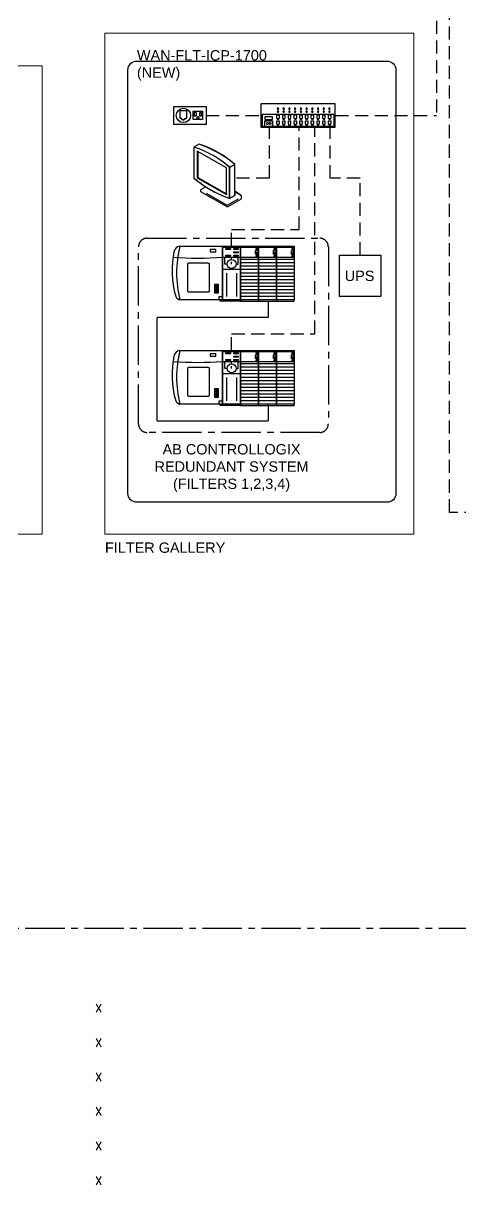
# Paper-space layout 'Sample Network Drawing - A1 Sheet' of a CAD drawing. Extents: x 49 to 806, y 22 to 564.
# Drawn here: x 431.1 to 536.9, y 22.7 to 303.5 of the extents above; entities that cross this region are included whole.
import ezdxf
from ezdxf.enums import TextEntityAlignment as Align

# ---------------------------------------------------------------- set-up
doc = ezdxf.new("R2010")
doc.units = 0
doc.linetypes.add('CENTER2', pattern=[28.575, 19.05, -3.175, 3.175, -3.175])
doc.linetypes.add('HIDDEN2', pattern=[4.7625, 3.175, -1.5875])
doc.layers.add('BOR-A1', color=7, linetype='Continuous')
for name, color, linetype, lineweight in [('G-ANNO-SYMB', 1, 'Continuous', 13), ('N-ANNO-TEXT', 2, 'Continuous', 18), ('N-CONT-PANL', 3, 'Continuous', 25), ('N-EQPM', 4, 'Continuous', 25), ('N-ETH-FBR', 4, 'SOFTWARE', 25), ('N-MISC', 3, 'CENTER2', 25), ('N-SGNL-ELEC', 4, 'HIDDEN2', 25)]:
    doc.layers.add(name, color=color, linetype=linetype, lineweight=lineweight)
doc.styles.add('_CGS_2-5_NOTES', font='arial.ttf', dxfattribs={"height": 2.5})
doc.styles.get("Standard").update_dxf_attribs({"font": 'arial.ttf'})
doc.styles.add('STD2-0', font='simplex.shx', dxfattribs={"height": 2})
doc.styles.add('STD3-5', font='simplex.shx', dxfattribs={"height": 3.5})
doc.styles.add('STD4-5', font='simplex.shx', dxfattribs={"height": 4.5})
doc.styles.add('STD5-5', font='SIMPLEX')
doc.linetypes.add('SOFTWARE', pattern='A,8.5,1.75,["o",Standard,S=2.5,R=0,X=0,Y=-0.7969],-1.5485', length=11.7985)

# ---------------------------------------------------------------- blocks, each defined once
blk = doc.blocks.new('CGS A1 TITLE ATT')
at = {"layer": 'BOR-A1', "color": 1}
for tag, p, height, style in [('DATE', (448.47, 64.4), 2, 'STD2-0'), ('DRAWN', (448.47, 56.08), 2, 'STD2-0'), ('DESIGNER', (448.47, 47.76), 2, 'STD2-0'), ('FILE', (783.85, 42.55), 3.5, 'STD3-5'), ('CHECKED', (448.47, 39.44), 2, 'STD2-0'), ('AD909', (787.49, 32), 5.5, 'STD5-5'), ('ENGINEER', (448.47, 31.12), 2, 'STD2-0'), ('APPROVED', (448.47, 22.72), 2, 'STD2-0')]:
    blk.add_attdef(tag, p, '', height=height, dxfattribs=dict(at, style=style))
at = {"layer": 'BOR-A1', "color": 1, "style": 'STD2-0', "flags": 4}
blk.add_attdef('SCALE', (773.37, 64), '', height=2, dxfattribs=at)
at = {"layer": 'BOR-A1', "color": 1, "style": 'STD4-5'}
for tag, p in [('TITLE-1', (691.59, 44.75)), ('TITLE-2', (691.59, 38.25)), ('TITLE-3', (691.59, 31.75)), ('TITLE-4', (691.59, 25.25))]:
    blk.add_attdef(tag, text='', height=4.5, dxfattribs=at).set_placement(p, align=Align.MIDDLE_CENTER)
at = {"layer": 'BOR-A1', "color": 1, "style": 'STD5-5'}
blk.add_attdef('999', text='', height=5.5, dxfattribs=at).set_placement((800.49, 22.5), align=Align.RIGHT)

psp = doc.layouts.new('Sample Network Drawing - A1 Sheet')

# ---------------------------------------------------------------- linework, layer by layer
at = {"layer": 'G-ANNO-SYMB', "ltscale": 10}
for points in [[(450.82, 301.07), (525.51, 301.07), (525.51, 179.97), (450.82, 179.97)], [(360.09, 293.19), (435.61, 293.19), (435.61, 179.97), (360.09, 179.97)]]:
    psp.add_lwpolyline(points, close=True, dxfattribs=at)
at = {"layer": 'N-CONT-PANL', "ltscale": 10}
psp.add_lwpolyline([(458.56, 294.34), (519.04, 294.34, -0.414214), (521.22, 292.16), (521.22, 189.86, -0.414214), (519.04, 187.67), (458.56, 187.67, -0.414214), (456.37, 189.86), (456.37, 292.16, -0.414214)], format="xyb", close=True, dxfattribs=at)
at = {"layer": 'N-EQPM'}
for p, q in [((473.1, 280.4), (473.1, 280.78)), ((473.5, 280.78), (473.5, 280.4)), ((473.5, 280.4), (473.1, 280.4)), ((479.28, 249.33), (483.62, 249.33)), ((483.62, 249.33), (487.96, 249.33)), ((487.4, 249.09), (487.43, 249.08)), ((487.63, 249.01), (487.63, 249.01)), ((487.96, 249.33), (492.29, 249.33)), ((491.74, 249.09), (491.77, 249.08)), ((491.97, 249.01), (491.97, 249.01)), ((492.29, 249.33), (496.63, 249.33)), ((496.08, 249.09), (496.11, 249.08)), ((496.31, 249.01), (496.31, 249.01)), ((479.28, 246.89), (483.62, 246.89)), ((479.82, 245.26), (479.82, 246.89)), ((480.36, 245.26), (479.82, 245.26)), ((481.45, 246.35), (481.45, 246.89)), ((481.45, 245.26), (481.45, 245.81)), ((482.53, 245.26), (483.07, 245.26)), ((483.07, 245.26), (483.07, 246.89)), ((483.62, 246.89), (487.96, 246.89)), ((487.96, 246.35), (483.62, 246.35)), ((487.96, 245.53), (483.62, 245.53)), ((487.96, 244.72), (483.62, 244.72)), ((487.96, 246.89), (492.29, 246.89)), ((492.29, 246.35), (487.96, 246.35)), ((492.29, 245.53), (487.96, 245.53)), ((492.29, 244.72), (487.96, 244.72)), ((492.29, 246.89), (496.63, 246.89)), ((496.63, 246.35), (492.29, 246.35)), ((496.63, 245.53), (492.29, 245.53)), ((496.63, 244.72), (492.29, 244.72)), ((483.62, 243.91), (479.28, 243.91)), ((480.23, 243.09), (480.23, 237.4)), ((482.67, 243.09), (482.67, 237.4)), ((487.96, 243.91), (483.62, 243.91)), ((487.96, 243.09), (483.62, 243.09)), ((487.96, 242.28), (483.62, 242.28)), ((487.96, 241.47), (483.62, 241.47)), ((492.29, 243.91), (487.96, 243.91)), ((492.29, 243.09), (487.96, 243.09)), ((492.29, 242.28), (487.96, 242.28)), ((492.29, 241.47), (487.96, 241.47)), ((496.63, 243.91), (492.29, 243.91)), ((496.63, 243.09), (492.29, 243.09)), ((496.63, 242.28), (492.29, 242.28)), ((496.63, 241.47), (492.29, 241.47)), ((477.38, 240.11), (478.19, 240.11)), ((478.19, 239.57), (477.38, 239.57)), ((478.19, 239.03), (477.38, 239.03)), ((487.96, 240.65), (483.62, 240.65)), ((487.96, 239.84), (483.62, 239.84)), ((487.96, 239.03), (483.62, 239.03)), ((492.29, 240.65), (487.96, 240.65)), ((492.29, 239.84), (487.96, 239.84)), ((492.29, 239.03), (487.96, 239.03)), ((496.63, 240.65), (492.29, 240.65)), ((496.63, 239.84), (492.29, 239.84)), ((496.63, 239.03), (492.29, 239.03)), ((478.19, 238.48), (477.38, 238.48)), ((483.62, 236.58), (479.28, 236.58)), ((487.96, 238.21), (483.62, 238.21)), ((487.96, 237.4), (483.62, 237.4)), ((487.96, 236.58), (483.62, 236.58)), ((492.29, 238.21), (487.96, 238.21)), ((492.29, 237.4), (487.96, 237.4)), ((492.29, 236.58), (487.96, 236.58)), ((496.63, 238.21), (492.29, 238.21)), ((496.63, 237.4), (492.29, 237.4)), ((496.63, 236.58), (492.29, 236.58)), ((479.28, 224.12), (483.62, 224.12)), ((483.62, 224.12), (487.96, 224.12)), ((487.4, 223.88), (487.43, 223.87)), ((487.63, 223.79), (487.63, 223.8)), ((487.96, 224.12), (492.29, 224.12)), ((491.74, 223.88), (491.77, 223.87)), ((491.97, 223.79), (491.97, 223.8)), ((492.29, 224.12), (496.63, 224.12)), ((496.08, 223.88), (496.11, 223.87)), ((496.31, 223.79), (496.31, 223.8)), ((479.28, 221.68), (483.62, 221.68)), ((479.82, 220.05), (479.82, 221.68)), ((480.36, 220.05), (479.82, 220.05)), ((481.45, 221.13), (481.45, 221.68)), ((481.45, 220.05), (481.45, 220.59)), ((482.53, 220.05), (483.07, 220.05)), ((483.07, 220.05), (483.07, 221.68)), ((483.62, 221.68), (487.96, 221.68)), ((487.96, 221.13), (483.62, 221.13)), ((487.96, 220.32), (483.62, 220.32)), ((487.96, 219.51), (483.62, 219.51)), ((487.96, 221.68), (492.29, 221.68)), ((492.29, 221.13), (487.96, 221.13)), ((492.29, 220.32), (487.96, 220.32)), ((492.29, 219.51), (487.96, 219.51)), ((492.29, 221.68), (496.63, 221.68)), ((496.63, 221.13), (492.29, 221.13)), ((496.63, 220.32), (492.29, 220.32)), ((496.63, 219.51), (492.29, 219.51)), ((483.62, 218.69), (479.28, 218.69)), ((480.23, 217.88), (480.23, 212.18)), ((482.67, 217.88), (482.67, 212.18)), ((487.96, 218.69), (483.62, 218.69)), ((487.96, 217.88), (483.62, 217.88)), ((487.96, 217.06), (483.62, 217.06)), ((487.96, 216.25), (483.62, 216.25)), ((492.29, 218.69), (487.96, 218.69)), ((492.29, 217.88), (487.96, 217.88)), ((492.29, 217.06), (487.96, 217.06)), ((492.29, 216.25), (487.96, 216.25)), ((496.63, 218.69), (492.29, 218.69)), ((496.63, 217.88), (492.29, 217.88)), ((496.63, 217.06), (492.29, 217.06)), ((496.63, 216.25), (492.29, 216.25)), ((477.38, 214.9), (478.19, 214.9)), ((478.19, 214.35), (477.38, 214.35)), ((478.19, 213.81), (477.38, 213.81)), ((487.96, 215.44), (483.62, 215.44)), ((487.96, 214.62), (483.62, 214.62)), ((487.96, 213.81), (483.62, 213.81)), ((492.29, 215.44), (487.96, 215.44)), ((492.29, 214.62), (487.96, 214.62)), ((492.29, 213.81), (487.96, 213.81)), ((496.63, 215.44), (492.29, 215.44)), ((496.63, 214.62), (492.29, 214.62)), ((496.63, 213.81), (492.29, 213.81)), ((478.19, 213.27), (477.38, 213.27)), ((483.62, 211.37), (479.28, 211.37)), ((487.96, 213), (483.62, 213)), ((487.96, 212.18), (483.62, 212.18)), ((487.96, 211.37), (483.62, 211.37)), ((492.29, 213), (487.96, 213)), ((492.29, 212.18), (487.96, 212.18)), ((492.29, 211.37), (487.96, 211.37)), ((496.63, 213), (492.29, 213)), ((496.63, 212.18), (492.29, 212.18)), ((496.63, 211.37), (492.29, 211.37))]:
    psp.add_line(p, q, dxfattribs=at)
at = {"layer": 'N-EQPM', "linetype": 'Continuous'}
for p, q in [((473.62, 274.25), (472.36, 273.54)), ((473.62, 274.25), (472.36, 273.54)), ((472.36, 273.54), (472.36, 266.06)), ((472.36, 273.54), (472.36, 266.06)), ((480.97, 268.64), (482.23, 269.35)), ((480.97, 261.13), (480.97, 268.64)), ((482.23, 262.68), (482.23, 269.35)), ((475.21, 263.94), (473.9, 263.18)), ((475.21, 263.94), (473.9, 263.18)), ((473.9, 263.18), (473.9, 262.82)), ((473.9, 263.18), (473.9, 262.82)), ((473.9, 262.82), (480.45, 259.09)), ((473.9, 262.82), (480.45, 259.09)), ((482.23, 261.84), (480.97, 261.13)), ((483.89, 261.74), (482.23, 262.88)), ((482.23, 262.88), (482.23, 261.84)), ((483.89, 261.74), (482.23, 262.68)), ((483.89, 261.06), (483.89, 261.74)), ((483.89, 261.06), (483.89, 261.74)), ((480.45, 259.09), (483.89, 261.06)), ((480.45, 259.09), (483.89, 261.06))]:
    psp.add_line(p, q, dxfattribs=at)
for points in [[(488.55, 278.34), (506.55, 278.34), (506.55, 284.02), (488.55, 284.02)], [(468.94, 282.26), (468.94, 280.53), (469.37, 280.53), (469.37, 280.31), (469.59, 280.31), (469.59, 280.1), (470.02, 280.1), (470.02, 280.31), (470.24, 280.31), (470.24, 280.53), (470.67, 280.53), (470.67, 282.26)], [(488.83, 278.62), (506.26, 278.62), (506.26, 281.43), (488.83, 281.43)], [(489.49, 280.2), (491.38, 280.2), (491.38, 280.83), (489.49, 280.83)], [(492.49, 280.52), (492.49, 280.25), (492.91, 280.25), (492.91, 280.52), (493.05, 280.52), (493.05, 281.22), (492.35, 281.22), (492.35, 280.52)], [(493.88, 280.52), (493.88, 280.25), (494.29, 280.25), (494.29, 280.52), (494.43, 280.52), (494.43, 281.22), (493.74, 281.22), (493.74, 280.52)], [(495.26, 280.52), (495.26, 280.25), (495.68, 280.25), (495.68, 280.52), (495.81, 280.52), (495.81, 281.22), (495.12, 281.22), (495.12, 280.52)], [(496.65, 280.52), (496.65, 280.25), (497.06, 280.25), (497.06, 280.52), (497.2, 280.52), (497.2, 281.22), (496.51, 281.22), (496.51, 280.52)], [(498.03, 280.52), (498.03, 280.25), (498.45, 280.25), (498.45, 280.52), (498.58, 280.52), (498.58, 281.22), (497.89, 281.22), (497.89, 280.52)], [(499.41, 280.52), (499.41, 280.25), (499.83, 280.25), (499.83, 280.52), (499.97, 280.52), (499.97, 281.22), (499.28, 281.22), (499.28, 280.52)], [(500.8, 280.52), (500.8, 280.25), (501.21, 280.25), (501.21, 280.52), (501.35, 280.52), (501.35, 281.22), (500.66, 281.22), (500.66, 280.52)], [(502.18, 280.52), (502.18, 280.25), (502.6, 280.25), (502.6, 280.52), (502.74, 280.52), (502.74, 281.22), (502.05, 281.22), (502.05, 280.52)], [(503.57, 280.52), (503.57, 280.25), (503.98, 280.25), (503.98, 280.52), (504.12, 280.52), (504.12, 281.22), (503.43, 281.22), (503.43, 280.52)], [(504.95, 280.52), (504.95, 280.25), (505.37, 280.25), (505.37, 280.52), (505.51, 280.52), (505.51, 281.22), (504.81, 281.22), (504.81, 280.52)], [(492.49, 279.12), (492.49, 278.84), (492.91, 278.84), (492.91, 279.12), (493.05, 279.12), (493.05, 279.81), (492.35, 279.81), (492.35, 279.12)], [(493.88, 279.12), (493.88, 278.84), (494.29, 278.84), (494.29, 279.12), (494.43, 279.12), (494.43, 279.81), (493.74, 279.81), (493.74, 279.12)], [(495.26, 279.12), (495.26, 278.84), (495.68, 278.84), (495.68, 279.12), (495.81, 279.12), (495.81, 279.81), (495.12, 279.81), (495.12, 279.12)], [(496.65, 279.12), (496.65, 278.84), (497.06, 278.84), (497.06, 279.12), (497.2, 279.12), (497.2, 279.81), (496.51, 279.81), (496.51, 279.12)], [(498.03, 279.12), (498.03, 278.84), (498.45, 278.84), (498.45, 279.12), (498.58, 279.12), (498.58, 279.81), (497.89, 279.81), (497.89, 279.12)], [(499.41, 279.12), (499.41, 278.84), (499.83, 278.84), (499.83, 279.12), (499.97, 279.12), (499.97, 279.81), (499.28, 279.81), (499.28, 279.12)], [(500.8, 279.12), (500.8, 278.84), (501.21, 278.84), (501.21, 279.12), (501.35, 279.12), (501.35, 279.81), (500.66, 279.81), (500.66, 279.12)], [(502.18, 279.12), (502.18, 278.84), (502.6, 278.84), (502.6, 279.12), (502.74, 279.12), (502.74, 279.81), (502.05, 279.81), (502.05, 279.12)], [(503.57, 279.12), (503.57, 278.84), (503.98, 278.84), (503.98, 279.12), (504.12, 279.12), (504.12, 279.81), (503.43, 279.81), (503.43, 279.12)], [(504.95, 279.12), (504.95, 278.84), (505.37, 278.84), (505.37, 279.12), (505.51, 279.12), (505.51, 279.81), (504.81, 279.81), (504.81, 279.12)], [(473.29, 266.21), (480.2, 262.27), (480.2, 262.06), (480.2, 268.52), (473.13, 272.54), (473.29, 272.46)], [(480.97, 261.13), (482.23, 261.84), (482.23, 269.35), (480.97, 268.64)]]:
    psp.add_lwpolyline(points, close=True, dxfattribs=at)
at = {"layer": 'N-EQPM'}
for points in [[(467.52, 283.37), (475.31, 283.37), (475.31, 278.99), (467.52, 278.99)], [(472.19, 282.18), (474.41, 282.18), (474.41, 280.18), (472.19, 280.18)], [(472.48, 281.92), (472.86, 281.92), (472.86, 280.98), (472.48, 280.98)], [(473.74, 281.92), (474.12, 281.92), (474.12, 280.98), (473.74, 280.98)], [(477.65, 248.79), (476.29, 248.79), (476.29, 248.25), (477.65, 248.25)], [(483.62, 236.58), (479.28, 236.58), (479.28, 249.6), (483.62, 249.6)], [(480.09, 249.06), (481.18, 249.06), (481.18, 248.79), (480.09, 248.79)], [(480.09, 247.43), (481.18, 247.43), (481.18, 247.16), (480.09, 247.16)], [(481.99, 249.06), (483.07, 249.06), (483.07, 248.79), (481.99, 248.79)], [(481.99, 248.25), (483.07, 248.25), (483.07, 247.97), (481.99, 247.97)], [(481.99, 247.43), (483.07, 247.43), (483.07, 247.16), (481.99, 247.16)], [(487.96, 236.58), (483.62, 236.58), (483.62, 249.6), (487.96, 249.6)], [(487.24, 248.57), (487.79, 248.57), (487.79, 247.62), (487.24, 247.62)], [(487.31, 247.68), (487.72, 247.68), (487.72, 247.96), (487.31, 247.96)], [(492.29, 236.58), (487.96, 236.58), (487.96, 249.6), (492.29, 249.6)], [(491.58, 248.57), (492.13, 248.57), (492.13, 247.62), (491.58, 247.62)], [(491.65, 247.68), (492.06, 247.68), (492.06, 247.96), (491.65, 247.96)], [(496.63, 236.58), (492.29, 236.58), (492.29, 249.6), (496.63, 249.6)], [(495.92, 248.57), (496.46, 248.57), (496.46, 247.62), (495.92, 247.62)], [(495.99, 247.68), (496.4, 247.68), (496.4, 247.96), (495.99, 247.96)], [(507.54, 247.39), (517.54, 247.39), (517.54, 237.39), (507.54, 237.39)], [(477.38, 240.38), (478.19, 240.38), (478.19, 238.21), (477.38, 238.21)], [(479.28, 236.58), (478.46, 236.58), (478.46, 237.4), (479.28, 237.4)], [(478.73, 236.58), (483.62, 236.58), (483.62, 236.31), (478.73, 236.31)], [(483.62, 236.31), (487.96, 236.31), (487.96, 236.58), (483.62, 236.58)], [(487.96, 236.31), (492.29, 236.31), (492.29, 236.58), (487.96, 236.58)], [(492.29, 236.31), (496.63, 236.31), (496.63, 236.58), (492.29, 236.58)], [(477.65, 223.57), (476.29, 223.57), (476.29, 223.03), (477.65, 223.03)], [(483.62, 211.37), (479.28, 211.37), (479.28, 224.39), (483.62, 224.39)], [(480.09, 223.84), (481.18, 223.84), (481.18, 223.57), (480.09, 223.57)], [(480.09, 222.22), (481.18, 222.22), (481.18, 221.95), (480.09, 221.95)], [(481.99, 223.84), (483.07, 223.84), (483.07, 223.57), (481.99, 223.57)], [(481.99, 223.03), (483.07, 223.03), (483.07, 222.76), (481.99, 222.76)], [(481.99, 222.22), (483.07, 222.22), (483.07, 221.95), (481.99, 221.95)], [(487.96, 211.37), (483.62, 211.37), (483.62, 224.39), (487.96, 224.39)], [(487.24, 223.35), (487.79, 223.35), (487.79, 222.4), (487.24, 222.4)], [(487.31, 222.47), (487.72, 222.47), (487.72, 222.74), (487.31, 222.74)], [(492.29, 211.37), (487.96, 211.37), (487.96, 224.39), (492.29, 224.39)], [(491.58, 223.35), (492.13, 223.35), (492.13, 222.4), (491.58, 222.4)], [(491.65, 222.47), (492.06, 222.47), (492.06, 222.74), (491.65, 222.74)], [(496.63, 211.37), (492.29, 211.37), (492.29, 224.39), (496.63, 224.39)], [(495.92, 223.35), (496.46, 223.35), (496.46, 222.4), (495.92, 222.4)], [(495.99, 222.47), (496.4, 222.47), (496.4, 222.74), (495.99, 222.74)], [(477.38, 215.17), (478.19, 215.17), (478.19, 213), (477.38, 213)], [(479.28, 211.37), (478.46, 211.37), (478.46, 212.18), (479.28, 212.18)], [(478.73, 211.37), (483.62, 211.37), (483.62, 211.1), (478.73, 211.1)], [(483.62, 211.1), (487.96, 211.1), (487.96, 211.37), (483.62, 211.37)], [(487.96, 211.1), (492.29, 211.1), (492.29, 211.37), (487.96, 211.37)], [(492.29, 211.1), (496.63, 211.1), (496.63, 211.37), (492.29, 211.37)]]:
    psp.add_lwpolyline(points, close=True, dxfattribs=at)
at = {"layer": 'N-EQPM', "linetype": 'Continuous'}
for points in [[(468.08, 281.18, -1), (471.54, 281.18, -1)], [(492.5, 282.81, 1), (492.85, 282.81, 1)], [(492.5, 282.12, 1), (492.85, 282.12, 1)], [(493.89, 282.81, 1), (494.24, 282.81, 1)], [(493.89, 282.12, 1), (494.24, 282.12, 1)], [(495.27, 282.81, 1), (495.62, 282.81, 1)], [(495.27, 282.12, 1), (495.62, 282.12, 1)], [(496.66, 282.81, 1), (497, 282.81, 1)], [(496.66, 282.12, 1), (497, 282.12, 1)], [(498.04, 282.81, 1), (498.39, 282.81, 1)], [(498.04, 282.12, 1), (498.39, 282.12, 1)], [(499.43, 282.81, 1), (499.77, 282.81, 1)], [(499.43, 282.12, 1), (499.77, 282.12, 1)], [(500.81, 282.81, 1), (501.16, 282.81, 1)], [(500.81, 282.12, 1), (501.16, 282.12, 1)], [(502.2, 282.81, 1), (502.54, 282.81, 1)], [(502.2, 282.12, 1), (502.54, 282.12, 1)], [(503.58, 282.81, 1), (503.93, 282.81, 1)], [(503.58, 282.12, 1), (503.93, 282.12, 1)], [(504.97, 282.81, 1), (505.31, 282.81, 1)], [(504.97, 282.12, 1), (505.31, 282.12, 1)], [(489.89, 279.25, -1), (490.36, 279.25, -1)], [(490.52, 279.25, -1), (490.99, 279.25, -1)]]:
    psp.add_lwpolyline(points, format="xyb", close=True, dxfattribs=at)
for points in [[(489.49, 278.62), (489.49, 279.88), (491.38, 279.88), (491.38, 278.62)], [(473.13, 272.54), (473.13, 266.11), (480.2, 262.06)], [(475.28, 262.42), (480.42, 259.48), (483.12, 261.06)]]:
    psp.add_lwpolyline(points, dxfattribs=at)
at = {"layer": 'N-EQPM'}
for points in [[(468.78, 249.6), (479.28, 249.6), (479.28, 236.58), (468.97, 236.58)], [(487.63, 249.01), (487.38, 249.01)], [(487.62, 247.28), (487.41, 247.28)], [(491.97, 249.01), (491.72, 249.01)], [(491.96, 247.28), (491.75, 247.28)], [(496.31, 249.01), (496.06, 249.01)], [(496.3, 247.28), (496.09, 247.28)], [(468.78, 224.39), (479.28, 224.39), (479.28, 211.37), (468.97, 211.37)], [(487.63, 223.79), (487.38, 223.79)], [(487.62, 222.06), (487.41, 222.06)], [(491.97, 223.79), (491.72, 223.79)], [(491.96, 222.06), (491.75, 222.06)], [(496.31, 223.79), (496.06, 223.79)], [(496.3, 222.06), (496.09, 222.06)]]:
    psp.add_lwpolyline(points, dxfattribs=at)
for points in [[(487.38, 249.01), (487.37, 249.01, 0.414214), (487.35, 248.98), (487.35, 248.87)], [(487.38, 247.28), (487.37, 247.28, 0.414214), (487.35, 247.25), (487.35, 247.14)], [(487.68, 247.14), (487.68, 247.25, 0.414214), (487.66, 247.28), (487.65, 247.28)], [(487.68, 248.87), (487.68, 248.98, 0.417757), (487.66, 249.01), (487.66, 249.01)], [(491.72, 249.01), (491.71, 249.01, 0.414214), (491.68, 248.98), (491.68, 248.87)], [(491.72, 247.28), (491.71, 247.28, 0.414214), (491.68, 247.25), (491.68, 247.14)], [(492.02, 247.14), (492.02, 247.25, 0.414214), (492, 247.28), (491.99, 247.28)], [(492.02, 248.87), (492.02, 248.98, 0.417757), (492, 249.01), (492, 249.01)], [(496.06, 249.01), (496.05, 249.01, 0.414214), (496.02, 248.98), (496.02, 248.87)], [(496.06, 247.28), (496.05, 247.28, 0.414214), (496.02, 247.25), (496.02, 247.14)], [(496.36, 247.14), (496.36, 247.25, 0.414214), (496.34, 247.28), (496.33, 247.28)], [(496.36, 248.87), (496.36, 248.98, 0.417757), (496.34, 249.01), (496.34, 249.01)], [(487.38, 223.79), (487.37, 223.79, 0.414214), (487.35, 223.76), (487.35, 223.66)], [(487.38, 222.06), (487.37, 222.06, 0.414214), (487.35, 222.04), (487.35, 221.93)], [(487.68, 221.93), (487.68, 222.04, 0.414214), (487.66, 222.06), (487.65, 222.06)], [(487.68, 223.66), (487.68, 223.76, 0.417757), (487.66, 223.79), (487.66, 223.79)], [(491.72, 223.79), (491.71, 223.79, 0.414214), (491.68, 223.76), (491.68, 223.66)], [(491.72, 222.06), (491.71, 222.06, 0.414214), (491.68, 222.04), (491.68, 221.93)], [(492.02, 221.93), (492.02, 222.04, 0.414214), (492, 222.06), (491.99, 222.06)], [(492.02, 223.66), (492.02, 223.76, 0.417757), (492, 223.79), (492, 223.79)], [(496.06, 223.79), (496.05, 223.79, 0.414214), (496.02, 223.76), (496.02, 223.66)], [(496.06, 222.06), (496.05, 222.06, 0.414214), (496.02, 222.04), (496.02, 221.93)], [(496.36, 221.93), (496.36, 222.04, 0.414214), (496.34, 222.06), (496.33, 222.06)], [(496.36, 223.66), (496.36, 223.76, 0.417757), (496.34, 223.79), (496.34, 223.79)]]:
    psp.add_lwpolyline(points, format="xyb", dxfattribs=at)
for points in [[(471.14, 245.53), (475.75, 245.53, -0.414214), (476.02, 245.26), (476.02, 238.75, -0.414214), (475.75, 238.48), (471.14, 238.48, -0.414214), (470.87, 238.75), (470.87, 245.26, -0.414214)], [(471.14, 220.32), (475.75, 220.32, -0.414214), (476.02, 220.05), (476.02, 213.54, -0.414214), (475.75, 213.27), (471.14, 213.27, -0.414214), (470.87, 213.54), (470.87, 220.05, -0.414214)]]:
    psp.add_lwpolyline(points, format="xyb", close=True, dxfattribs=at)
for centre, radius in [((481.45, 245.26), 1.08), ((477.79, 239.84), 0.136), ((477.79, 239.3), 0.136), ((477.79, 238.75), 0.136), ((481.45, 220.05), 1.08), ((477.79, 214.62), 0.136), ((477.79, 214.08), 0.136), ((477.79, 213.54), 0.136)]:
    psp.add_circle(centre, radius, dxfattribs=at)
for centre, radius, start, end in [((473.3, 280.58), 0.283, 44.5685, 135.4315), ((489.91, 243.68), 22.84, 167.7563, 195.9646), ((469.42, 247.72), 1.99, 108.7788, 156.2175), ((494.18, 243.09), 26.03, 165.5218, 194.4782), ((487.51, 248.87), 0.169, 180, 0), ((487.51, 247.14), 0.169, 180, 0), ((491.85, 248.87), 0.169, 180, 0), ((491.85, 247.14), 0.169, 180, 0), ((496.19, 248.87), 0.169, 180, 0), ((496.19, 247.14), 0.169, 180, 0), ((473.47, 341.49), 94.78, 266.2623, 273.5153), ((469.59, 238.39), 1.91, 211.3592, 251.1), ((489.91, 218.46), 22.84, 167.7563, 195.9646), ((469.42, 222.5), 1.99, 108.7788, 156.2175), ((494.18, 217.88), 26.03, 165.5218, 194.4782), ((487.51, 223.66), 0.169, 180, 0), ((487.51, 221.93), 0.169, 180, 0), ((491.85, 223.66), 0.169, 180, 0), ((491.85, 221.93), 0.169, 180, 0), ((496.19, 223.66), 0.169, 180, 0), ((496.19, 221.93), 0.169, 180, 0), ((473.47, 316.28), 94.78, 266.2623, 273.5153), ((469.59, 213.18), 1.91, 211.3592, 251.1)]:
    psp.add_arc(centre, radius, start, end, dxfattribs=at)
at = {"layer": 'N-EQPM', "linetype": 'Continuous'}
for centre, major_axis, ratio, start_param, end_param in [((464.65, 256.17), (22.38, -1.41), 0.831693, 0.807339, 1.271663), ((463.87, 255.19), (23.76, -1.5), 0.831693, 0.821082, 1.25792), ((465.4, 256.24), (23.29, -1.5), 0.831698, 0.818309, 1.263956), ((462.57, 252.72), (28.32, -1.82), 0.831697, 0.858287, 1.223779), ((490.39, 280.57), (25.35, -1.76), 0.831713, -2.302627, -1.893342), ((495.57, 285.44), (33.29, -2.86), 0.831774, -2.268488, -2.155851), ((489.68, 279.41), (23.75, -1.24), 0.831664, -2.181921, -1.902574)]:
    psp.add_ellipse(centre, major_axis=major_axis, ratio=ratio, start_param=start_param, end_param=end_param, dxfattribs=at)
at = {"layer": 'N-EQPM'}
for centre, major_axis, ratio in [((487.51, 247.28), (0, -0.203), 0.666667), ((487.53, 249.05), (-0.064, -0.193), 0.666667), ((487.51, 247.28), (0, -0.174), 0.610413), ((487.53, 249.05), (-0.055, -0.165), 0.610413), ((491.85, 247.28), (0, -0.203), 0.666667), ((491.87, 249.05), (-0.064, -0.193), 0.666667), ((491.85, 247.28), (0, -0.174), 0.610413), ((491.87, 249.05), (-0.055, -0.165), 0.610413), ((496.19, 247.28), (0, -0.203), 0.666667), ((496.21, 249.05), (-0.064, -0.193), 0.666667), ((496.19, 247.28), (0, -0.174), 0.610413), ((496.21, 249.05), (-0.055, -0.165), 0.610413), ((487.51, 222.06), (0, -0.203), 0.666667), ((487.53, 223.83), (-0.064, -0.193), 0.666667), ((487.51, 222.06), (0, -0.174), 0.610413), ((487.53, 223.83), (-0.055, -0.165), 0.610413), ((491.85, 222.06), (0, -0.203), 0.666667), ((491.87, 223.83), (-0.064, -0.193), 0.666667), ((491.85, 222.06), (0, -0.174), 0.610413), ((491.87, 223.83), (-0.055, -0.165), 0.610413), ((496.19, 222.06), (0, -0.203), 0.666667), ((496.21, 223.83), (-0.064, -0.193), 0.666667), ((496.19, 222.06), (0, -0.174), 0.610413), ((496.21, 223.83), (-0.055, -0.165), 0.610413)]:
    psp.add_ellipse(centre, major_axis=major_axis, ratio=ratio, start_param=1.570796, end_param=4.712389, dxfattribs=at)
at = {"layer": 'N-ETH-FBR'}
for p, q in [((490.34, 236.35), (490.34, 232.33)), ((490.34, 232.33), (463.44, 232.33)), ((463.44, 207.35), (463.44, 232.33)), ((490.34, 211.37), (490.34, 207.35)), ((463.44, 207.35), (490.34, 207.35))]:
    psp.add_line(p, q, dxfattribs=at)
at = {"layer": 'N-MISC', "ltscale": 0.5}
psp.add_lwpolyline([(222.19, 517.68), (683.97, 517.68), (683.97, 84.68), (222.19, 84.68)], close=True, dxfattribs=at)
psp.add_lwpolyline([(461.02, 251.51), (502.79, 251.51, -0.414214), (504.86, 249.43), (504.86, 206.63, -0.414214), (502.79, 204.55), (461.02, 204.55, -0.414214), (458.94, 206.63), (458.94, 249.43, -0.414214)], format="xyb", close=True, dxfattribs=at)
at = {"layer": 'N-SGNL-ELEC'}
for p, q in [((534.17, 185.24), (534.17, 385.34)), ((530.99, 380.29), (530.99, 281.18)), ((475.31, 281.18), (488.55, 281.18)), ((506.55, 281.18), (530.99, 281.18)), ((490.59, 266.02), (490.59, 278.34)), ((497.84, 253.62), (497.84, 278.34)), ((501.58, 228.41), (501.58, 278.34)), ((505.32, 266.02), (505.32, 278.34)), ((490.59, 266.02), (482.23, 266.02)), ((512.54, 266.02), (505.32, 266.02)), ((512.54, 247.39), (512.54, 266.02)), ((481.45, 249.6), (481.45, 253.62)), ((481.45, 253.62), (497.84, 253.62)), ((481.45, 224.39), (481.45, 228.41)), ((481.45, 228.41), (501.58, 228.41)), ((583.85, 185.24), (534.17, 185.24))]:
    psp.add_line(p, q, dxfattribs=at)

# ---------------------------------------------------------------- block references
ref = psp.add_blockref('CGS A1 TITLE ATT', (0, 0))
ref.add_attrib('DATE', 'X', (448.47, 64.4), dxfattribs={"layer": 'BOR-A1', "color": 1, "height": 2, "style": 'STD2-0'})
ref.add_attrib('DRAWN', 'X', (448.47, 56.08), dxfattribs={"layer": 'BOR-A1', "color": 1, "height": 2, "style": 'STD2-0'})
ref.add_attrib('DESIGNER', 'X', (448.47, 47.76), dxfattribs={"layer": 'BOR-A1', "color": 1, "height": 2, "style": 'STD2-0'})
ref.add_attrib('CHECKED', 'X', (448.47, 39.44), dxfattribs={"layer": 'BOR-A1', "color": 1, "height": 2, "style": 'STD2-0'})
ref.add_attrib('ENGINEER', 'X', (448.47, 31.12), dxfattribs={"layer": 'BOR-A1', "color": 1, "height": 2, "style": 'STD2-0'})
ref.add_attrib('APPROVED', 'X', (448.47, 22.72), dxfattribs={"layer": 'BOR-A1', "color": 1, "height": 2, "style": 'STD2-0'})

# ---------------------------------------------------------------- texts
at = {"layer": 'N-ANNO-TEXT', "char_height": 2.5, "style": '_CGS_2-5_NOTES'}
for s, insert, width, attachment_point in [('WAN-FLT-ICP-1700\\P(NEW)', (458.56, 289.55), 37.6431, 7), ('UPS', (512.42, 243.66), 9.4162, 2), ('AB CONTROLLOGIX\\PREDUNDANT SYSTEM\\P(FILTERS 1,2,3,4)', (481.45, 201.74), 42.423, 2), ('FILTER GALLERY', (450.83, 177.97), 70.5403, 1)]:
    psp.add_mtext(s, dxfattribs=dict(at, insert=insert, width=width, attachment_point=attachment_point))

doc.saveas('drawing.dxf')
